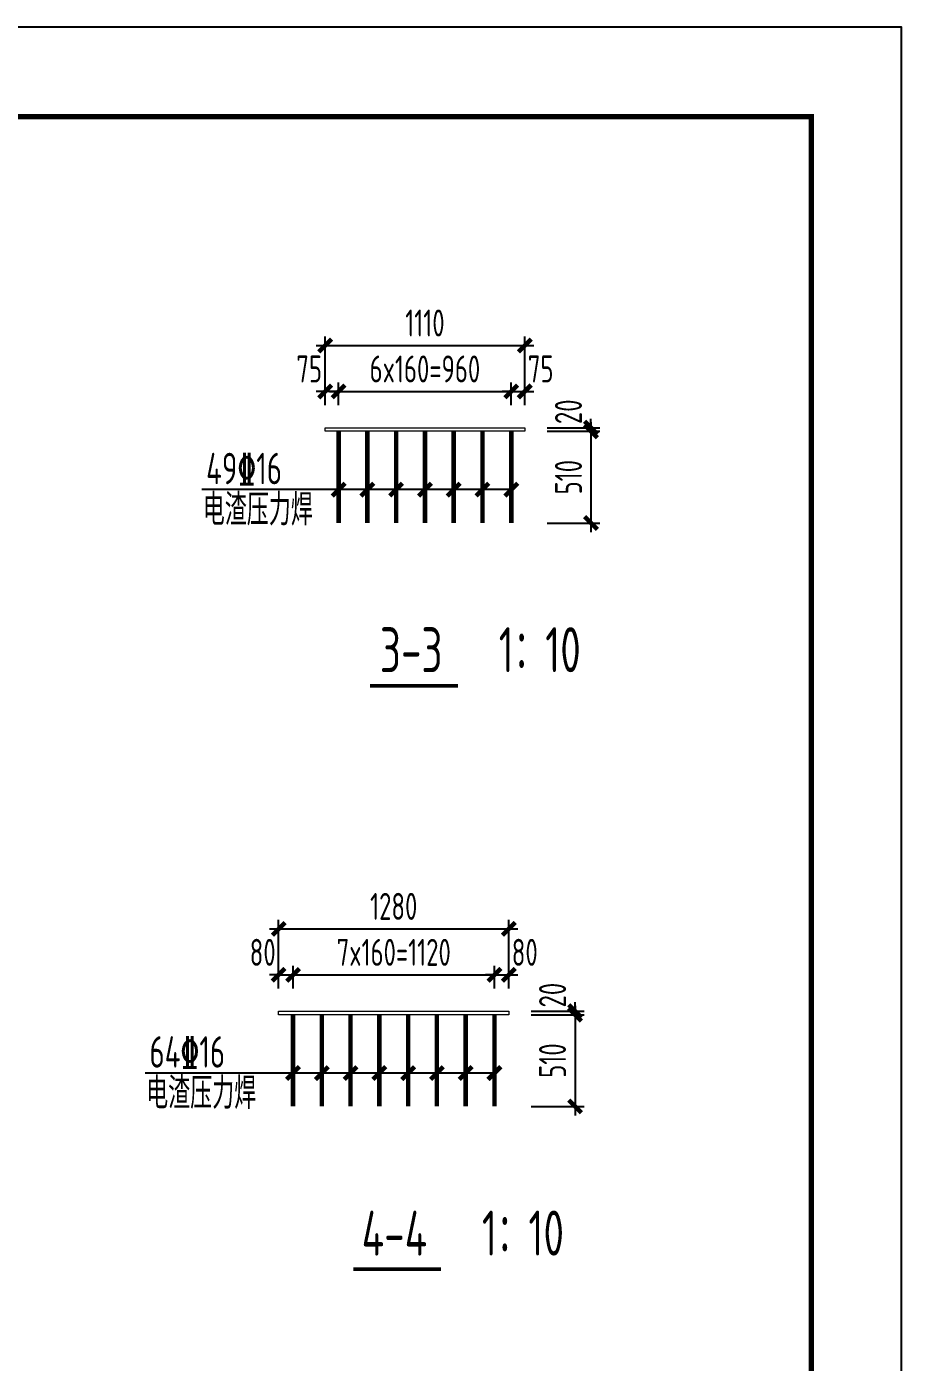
# Model space of a CAD drawing. Extents: x -2876908 to 633791, y -1383861 to 872234.
# Drawn here: x -155184 to -106553, y -556773 to -482523 of the extents above; entities that cross this region are included whole.
import ezdxf
from ezdxf.enums import TextEntityAlignment as Align

# ---------------------------------------------------------------- set-up
doc = ezdxf.new("R2010")
doc.units = 0
doc.header["$LTSCALE"] = 5
doc.header["$MEASUREMENT"] = 0
doc.layers.get('0').update_dxf_attribs({"linetype": 'CONTINUOUS', "lineweight": 25})
doc.layers.get('DEFPOINTS').update_dxf_attribs({"color": 35, "linetype": 'CONTINUOUS', "lineweight": 13})
for name, color, linetype, lineweight in [('1粗实线', 1, 'CONTINUOUS', 30), ('5标注', 3, 'CONTINUOUS', 15), ('6文本', 7, 'CONTINUOUS', 15), ('DIM', 3, 'CONTINUOUS', 0), ('HFZT', 5, 'CONTINUOUS', 15)]:
    doc.layers.add(name, color=color, linetype=linetype, lineweight=lineweight)
doc.layers.add('M_Dim', color=3, linetype='CONTINUOUS')
doc.layers.add('支架', color=7, linetype='CONTINUOUS')
doc.styles.add('TSSD_Dimension', font='tssdeng.shx', dxfattribs={"width": 0.7, "bigfont": 'hztxt.shx'})
doc.styles.add('TSSD_NORM', font='tssdeng.shx', dxfattribs={"width": 0.7, "bigfont": 'hztxt.shx'})
doc.dimstyles.new('TSSD_100_100', dxfattribs={"dimtxt": 300, "dimasz": 100, "dimexe": 100, "dimexo": 250, "dimgap": 100, "dimtad": 1, "dimdec": 0, "dimzin": 0, "dimdsep": 46, "dimtxsty": 'TSSD_Dimension', "dimblk": 'ARCHTICK', "dimblk1": 'ARCHTICK', "dimblk2": 'ARCHTICK', "dimcen": 0, "dimdle": 100, "dimclrt": 7, "dimadec": 0, "dimazin": 0, "dimtfac": 1, "dimtdec": 0, "dimtix": 1, "dimtmove": 2, "dimatfit": 3, "dimfxl": 1, "dimtolj": 1, "dimtzin": 0, "dimarcsym": 0})

# ---------------------------------------------------------------- blocks, each defined once
blk = doc.blocks.new('施工设计图框')
at = {"color": 7, "linetype": 'Continuous'}
blk.add_lwpolyline([(-395.5, -13.5), (-395.5, 283.5), (24.5, 283.5), (24.5, -13.5), (-395.5, -13.5)], dxfattribs=at)
at = {"layer": '1粗实线', "color": 7, "linetype": 'Continuous', "const_width": 0.6}
blk.add_lwpolyline([(-370.5, -3.5), (-370.5, 273.5), (14.5, 273.5), (14.5, -3.5), (-370.5, -3.5)], dxfattribs=at)
at = {"layer": 'HFZT', "color": 2, "style": 'TSSD_NORM', "width": 0.7}
for tag, height, p in [('比例尺', 2.5, (7.25, 17.5)), ('图号', 2.5, (-20.49, 3.5)), ('日期', 2.5, (7.25, 3.5)), ('图名', 4, (-76.24, 0.75))]:
    blk.add_attdef(tag, text='', height=height, dxfattribs=at).set_placement(p, align=Align.MIDDLE)
blk = doc.blocks.new('_ArchTick')
at = {"color": 0, "linetype": 'ByBlock', "const_width": 0.5}
blk.add_lwpolyline([(-0.71, -0.71), (0.71, 0.71)], dxfattribs=at)
blk = doc.blocks.new('*D667')
at = {"layer": 'DEFPOINTS', "color": 0, "transparency": 16777216}
for p in [(-140375, -535233), (-141175, -537250), (-140375, -537250)]:
    blk.add_point(p, dxfattribs=at)
at = {"layer": 'DIM', "color": 0, "lineweight": -2, "transparency": 16777216}
for p, q in [((-141175, -535233), (-141675, -535233)), ((-141175, -536000), (-141175, -534733)), ((-141175, -535233), (-140375, -535233)), ((-140375, -536000), (-140375, -534733)), ((-140375, -535233), (-139875, -535233))]:
    blk.add_line(p, q, dxfattribs=at)
at = {"layer": 'DIM', "color": 0, "lineweight": -2, "transparency": 16777216, "xscale": 500, "yscale": 500, "zscale": 500}
blk.add_blockref('_ArchTick', (-141175, -535233), dxfattribs=at)
at = {"layer": 'DIM', "color": 0, "lineweight": -2, "transparency": 16777216, "xscale": 500, "yscale": 500, "zscale": 500, "rotation": 180}
blk.add_blockref('_ArchTick', (-140375, -535233), dxfattribs=at)
at = {"layer": 'DIM', "color": 7, "transparency": 16777216, "insert": (-142062, -533983), "char_height": 1500, "attachment_point": 5, "style": 'TSSD_Dimension'}
blk.add_mtext('\\A1;80', dxfattribs=at)
blk = doc.blocks.new('*D668')
at = {"layer": 'DEFPOINTS', "color": 0, "transparency": 16777216}
for p in [(-129175, -535233), (-140375, -537250), (-129175, -537250)]:
    blk.add_point(p, dxfattribs=at)
at = {"layer": 'DIM', "color": 0, "lineweight": -2, "transparency": 16777216}
for p, q in [((-140875, -535233), (-128675, -535233)), ((-140375, -536000), (-140375, -534733)), ((-129175, -536000), (-129175, -534733))]:
    blk.add_line(p, q, dxfattribs=at)
at = {"layer": 'DIM', "color": 0, "lineweight": -2, "transparency": 16777216, "xscale": 500, "yscale": 500, "zscale": 500, "rotation": 180}
blk.add_blockref('_ArchTick', (-140375, -535233), dxfattribs=at)
at = {"layer": 'DIM', "color": 0, "lineweight": -2, "transparency": 16777216, "xscale": 500, "yscale": 500, "zscale": 500}
blk.add_blockref('_ArchTick', (-129175, -535233), dxfattribs=at)
at = {"layer": 'DIM', "color": 7, "transparency": 16777216, "insert": (-134775, -533983), "char_height": 1500, "attachment_point": 5, "style": 'TSSD_Dimension'}
blk.add_mtext('\\A1;7x160=1120', dxfattribs=at)
blk = doc.blocks.new('*D669')
at = {"layer": 'DEFPOINTS', "color": 0, "transparency": 16777216}
for p in [(-128375, -535233), (-129175, -537250), (-128375, -537250)]:
    blk.add_point(p, dxfattribs=at)
at = {"layer": 'DIM', "color": 0, "lineweight": -2, "transparency": 16777216}
for p, q in [((-129175, -535233), (-129675, -535233)), ((-129175, -536000), (-129175, -534733)), ((-129175, -535233), (-128375, -535233)), ((-128375, -536000), (-128375, -534733)), ((-128375, -535233), (-127875, -535233))]:
    blk.add_line(p, q, dxfattribs=at)
at = {"layer": 'DIM', "color": 0, "lineweight": -2, "transparency": 16777216, "xscale": 500, "yscale": 500, "zscale": 500}
blk.add_blockref('_ArchTick', (-129175, -535233), dxfattribs=at)
at = {"layer": 'DIM', "color": 0, "lineweight": -2, "transparency": 16777216, "xscale": 500, "yscale": 500, "zscale": 500, "rotation": 180}
blk.add_blockref('_ArchTick', (-128375, -535233), dxfattribs=at)
at = {"layer": 'DIM', "color": 7, "transparency": 16777216, "insert": (-127489, -533983), "char_height": 1500, "attachment_point": 5, "style": 'TSSD_Dimension'}
blk.add_mtext('\\A1;80', dxfattribs=at)
blk = doc.blocks.new('*D670')
at = {"layer": 'DEFPOINTS', "color": 0, "transparency": 16777216}
for p in [(-128375, -532678), (-141175, -536000), (-128375, -536000)]:
    blk.add_point(p, dxfattribs=at)
at = {"layer": 'DIM', "color": 0, "lineweight": -2, "transparency": 16777216}
for p, q in [((-141175, -534750), (-141175, -532178)), ((-128375, -534750), (-128375, -532178)), ((-141675, -532678), (-127875, -532678))]:
    blk.add_line(p, q, dxfattribs=at)
at = {"layer": 'DIM', "color": 0, "lineweight": -2, "transparency": 16777216, "xscale": 500, "yscale": 500, "zscale": 500, "rotation": 180}
blk.add_blockref('_ArchTick', (-141175, -532678), dxfattribs=at)
at = {"layer": 'DIM', "color": 0, "lineweight": -2, "transparency": 16777216, "xscale": 500, "yscale": 500, "zscale": 500}
blk.add_blockref('_ArchTick', (-128375, -532678), dxfattribs=at)
at = {"layer": 'DIM', "color": 7, "transparency": 16777216, "insert": (-134775, -531428), "char_height": 1500, "attachment_point": 5, "style": 'TSSD_Dimension'}
blk.add_mtext('\\A1;1280', dxfattribs=at)
blk = doc.blocks.new('*D671')
at = {"layer": 'DEFPOINTS', "color": 0, "transparency": 16777216}
for p in [(-128375, -537250), (-128375, -537450), (-124695, -537250)]:
    blk.add_point(p, dxfattribs=at)
at = {"layer": 'DIM', "color": 0, "lineweight": -2, "transparency": 16777216}
for p, q in [((-124695, -537250), (-124695, -536750)), ((-127125, -537250), (-124195, -537250)), ((-127125, -537450), (-124195, -537450)), ((-124695, -537450), (-124695, -537250)), ((-124695, -537450), (-124695, -537950))]:
    blk.add_line(p, q, dxfattribs=at)
at = {"layer": 'DIM', "color": 0, "lineweight": -2, "transparency": 16777216, "xscale": 500, "yscale": 500, "zscale": 500}
for p, rotation in [((-124695, -537250), 270), ((-124695, -537450), 90)]:
    blk.add_blockref('_ArchTick', p, dxfattribs=dict(at, rotation=rotation))
at = {"layer": 'DIM', "color": 7, "transparency": 16777216, "insert": (-125945, -536363), "char_height": 1500, "attachment_point": 5, "rotation": 90, "style": 'TSSD_Dimension'}
blk.add_mtext('\\A1;20', dxfattribs=at)
blk = doc.blocks.new('*D672')
at = {"layer": 'DEFPOINTS', "color": 0, "transparency": 16777216}
for p in [(-128375, -537450), (-128375, -542550), (-124695, -542550)]:
    blk.add_point(p, dxfattribs=at)
at = {"layer": 'DIM', "color": 0, "lineweight": -2, "transparency": 16777216}
for p, q in [((-127125, -537450), (-124195, -537450)), ((-124695, -536950), (-124695, -543050)), ((-127125, -542550), (-124195, -542550))]:
    blk.add_line(p, q, dxfattribs=at)
at = {"layer": 'DIM', "color": 0, "lineweight": -2, "transparency": 16777216, "xscale": 500, "yscale": 500, "zscale": 500}
for p, rotation in [((-124695, -537450), 90), ((-124695, -542550), 270)]:
    blk.add_blockref('_ArchTick', p, dxfattribs=dict(at, rotation=rotation))
at = {"layer": 'DIM', "color": 7, "transparency": 16777216, "insert": (-125945, -540000), "char_height": 1500, "attachment_point": 5, "rotation": 90, "style": 'TSSD_Dimension'}
blk.add_mtext('\\A1;510', dxfattribs=at)
blk = doc.blocks.new('*D835')
at = {"layer": 'DEFPOINTS', "color": 0, "transparency": 16777216}
for p in [(-128241, -502800), (-137841, -504817), (-128241, -504817)]:
    blk.add_point(p, dxfattribs=at)
at = {"layer": 'DIM', "color": 0, "lineweight": -2, "transparency": 16777216}
for p, q in [((-137841, -503567), (-137841, -502300)), ((-128241, -503567), (-128241, -502300)), ((-138341, -502800), (-127741, -502800))]:
    blk.add_line(p, q, dxfattribs=at)
at = {"layer": 'DIM', "color": 0, "lineweight": -2, "transparency": 16777216, "xscale": 500, "yscale": 500, "zscale": 500, "rotation": 180}
blk.add_blockref('_ArchTick', (-137841, -502800), dxfattribs=at)
at = {"layer": 'DIM', "color": 0, "lineweight": -2, "transparency": 16777216, "xscale": 500, "yscale": 500, "zscale": 500}
blk.add_blockref('_ArchTick', (-128241, -502800), dxfattribs=at)
at = {"layer": 'DIM', "color": 7, "transparency": 16777216, "insert": (-133041, -501550), "char_height": 1500, "attachment_point": 5, "style": 'TSSD_Dimension'}
blk.add_mtext('\\A1;6x160=960', dxfattribs=at)
blk = doc.blocks.new('*D836')
at = {"layer": 'DEFPOINTS', "color": 0, "transparency": 16777216}
for p in [(-127491, -502800), (-128241, -504817), (-127491, -504817)]:
    blk.add_point(p, dxfattribs=at)
at = {"layer": 'DIM', "color": 0, "lineweight": -2, "transparency": 16777216}
for p, q in [((-128241, -503567), (-128241, -502300)), ((-127491, -503567), (-127491, -502300)), ((-128241, -502800), (-128741, -502800)), ((-128241, -502800), (-127491, -502800)), ((-127491, -502800), (-126991, -502800))]:
    blk.add_line(p, q, dxfattribs=at)
at = {"layer": 'DIM', "color": 0, "lineweight": -2, "transparency": 16777216, "xscale": 500, "yscale": 500, "zscale": 500}
blk.add_blockref('_ArchTick', (-128241, -502800), dxfattribs=at)
at = {"layer": 'DIM', "color": 0, "lineweight": -2, "transparency": 16777216, "xscale": 500, "yscale": 500, "zscale": 500, "rotation": 180}
blk.add_blockref('_ArchTick', (-127491, -502800), dxfattribs=at)
at = {"layer": 'DIM', "color": 7, "transparency": 16777216, "insert": (-126604, -501550), "char_height": 1500, "attachment_point": 5, "style": 'TSSD_Dimension'}
blk.add_mtext('\\A1;75', dxfattribs=at)
blk = doc.blocks.new('*D837')
at = {"layer": 'DEFPOINTS', "color": 0, "transparency": 16777216}
for p in [(-127491, -500245), (-138591, -504817), (-127491, -504817)]:
    blk.add_point(p, dxfattribs=at)
at = {"layer": 'DIM', "color": 0, "lineweight": -2, "transparency": 16777216}
for p, q in [((-139091, -500245), (-126991, -500245)), ((-138591, -503567), (-138591, -499745)), ((-127491, -503567), (-127491, -499745))]:
    blk.add_line(p, q, dxfattribs=at)
at = {"layer": 'DIM', "color": 0, "lineweight": -2, "transparency": 16777216, "xscale": 500, "yscale": 500, "zscale": 500, "rotation": 180}
blk.add_blockref('_ArchTick', (-138591, -500245), dxfattribs=at)
at = {"layer": 'DIM', "color": 0, "lineweight": -2, "transparency": 16777216, "xscale": 500, "yscale": 500, "zscale": 500}
blk.add_blockref('_ArchTick', (-127491, -500245), dxfattribs=at)
at = {"layer": 'DIM', "color": 7, "transparency": 16777216, "insert": (-133041, -498995), "char_height": 1500, "attachment_point": 5, "style": 'TSSD_Dimension'}
blk.add_mtext('\\A1;1110', dxfattribs=at)
blk = doc.blocks.new('*D838')
at = {"layer": 'DEFPOINTS', "color": 0, "transparency": 16777216}
for p in [(-127491, -504817), (-123810, -504817), (-127491, -505017)]:
    blk.add_point(p, dxfattribs=at)
at = {"layer": 'DIM', "color": 0, "lineweight": -2, "transparency": 16777216}
for p, q in [((-126241, -504817), (-123310, -504817)), ((-123810, -504817), (-123810, -504317)), ((-123810, -505017), (-123810, -504817)), ((-126241, -505017), (-123310, -505017)), ((-123810, -505017), (-123810, -505517))]:
    blk.add_line(p, q, dxfattribs=at)
at = {"layer": 'DIM', "color": 0, "lineweight": -2, "transparency": 16777216, "xscale": 500, "yscale": 500, "zscale": 500}
for p, rotation in [((-123810, -504817), 270), ((-123810, -505017), 90)]:
    blk.add_blockref('_ArchTick', p, dxfattribs=dict(at, rotation=rotation))
at = {"layer": 'DIM', "color": 7, "transparency": 16777216, "insert": (-125060, -503931), "char_height": 1500, "attachment_point": 5, "rotation": 90, "style": 'TSSD_Dimension'}
blk.add_mtext('\\A1;20', dxfattribs=at)
blk = doc.blocks.new('*D839')
at = {"layer": 'DEFPOINTS', "color": 0, "transparency": 16777216}
for p in [(-127491, -505017), (-127491, -510117), (-123810, -510117)]:
    blk.add_point(p, dxfattribs=at)
at = {"layer": 'DIM', "color": 0, "lineweight": -2, "transparency": 16777216}
for p, q in [((-123810, -504517), (-123810, -510617)), ((-126241, -505017), (-123310, -505017)), ((-126241, -510117), (-123310, -510117))]:
    blk.add_line(p, q, dxfattribs=at)
at = {"layer": 'DIM', "color": 0, "lineweight": -2, "transparency": 16777216, "xscale": 500, "yscale": 500, "zscale": 500}
for p, rotation in [((-123810, -505017), 90), ((-123810, -510117), 270)]:
    blk.add_blockref('_ArchTick', p, dxfattribs=dict(at, rotation=rotation))
at = {"layer": 'DIM', "color": 7, "transparency": 16777216, "insert": (-125060, -507567), "char_height": 1500, "attachment_point": 5, "rotation": 90, "style": 'TSSD_Dimension'}
blk.add_mtext('\\A1;510', dxfattribs=at)
blk = doc.blocks.new('*D842')
at = {"layer": 'DEFPOINTS', "color": 0, "transparency": 16777216}
for p in [(-138591, -502800), (-138591, -504817), (-137841, -504817)]:
    blk.add_point(p, dxfattribs=at)
at = {"layer": 'DIM', "color": 0, "lineweight": -2, "transparency": 16777216}
for p, q in [((-138591, -503567), (-138591, -502300)), ((-137841, -503567), (-137841, -502300)), ((-138591, -502800), (-139091, -502800)), ((-137841, -502800), (-138591, -502800)), ((-137841, -502800), (-137341, -502800))]:
    blk.add_line(p, q, dxfattribs=at)
at = {"layer": 'DIM', "color": 0, "lineweight": -2, "transparency": 16777216, "xscale": 500, "yscale": 500, "zscale": 500}
blk.add_blockref('_ArchTick', (-138591, -502800), dxfattribs=at)
at = {"layer": 'DIM', "color": 0, "lineweight": -2, "transparency": 16777216, "xscale": 500, "yscale": 500, "zscale": 500, "rotation": 180}
blk.add_blockref('_ArchTick', (-137841, -502800), dxfattribs=at)
at = {"layer": 'DIM', "color": 7, "transparency": 16777216, "insert": (-139477, -501550), "char_height": 1500, "attachment_point": 5, "style": 'TSSD_Dimension'}
blk.add_mtext('\\A1;75', dxfattribs=at)

msp = doc.modelspace()

# ---------------------------------------------------------------- linework, layer by layer
for p, q in [((-128240.905, -508260.658), (-145441.787, -508260.658)), ((-129175.058, -540693.514), (-148591.151, -540693.514))]:
    msp.add_line(p, q)
at = {"layer": '5标注'}
for points in [[(-138590.905, -504817.11), (-127490.905, -504817.11), (-127490.905, -505017.11), (-138590.905, -505017.11)], [(-141175.058, -537249.966), (-128375.058, -537249.966), (-128375.058, -537449.966), (-141175.058, -537449.966)]]:
    msp.add_lwpolyline(points, close=True, dxfattribs=at)
at = {"layer": 'M_Dim'}
for points in [[(-136096.698, -519160.884, 200, 200, 0), (-131211.307, -519160.884, 200, 200, 0)], [(-137030.851, -551593.74, 200, 200, 0), (-132145.46, -551593.74, 200, 200, 0)]]:
    msp.add_lwpolyline(points, format="xyseb", dxfattribs=at)
at = {"layer": '支架', "color": 1, "const_width": 250}
for points in [[(-137840.905, -505017.11), (-137840.905, -510117.11)], [(-136240.905, -505017.11), (-136240.905, -510117.11)], [(-134640.905, -505017.11), (-134640.905, -510117.11)], [(-133040.905, -505017.11), (-133040.905, -510117.11)], [(-131440.905, -505017.11), (-131440.905, -510117.11)], [(-129840.905, -505017.11), (-129840.905, -510117.11)], [(-128240.905, -505017.11), (-128240.905, -510117.11)], [(-140375.058, -537449.966), (-140375.058, -542549.966)], [(-138775.058, -537449.966), (-138775.058, -542549.966)], [(-137175.058, -537449.966), (-137175.058, -542549.966)], [(-135575.058, -537449.966), (-135575.058, -542549.966)], [(-133975.058, -537449.966), (-133975.058, -542549.966)], [(-132375.058, -537449.966), (-132375.058, -542549.966)], [(-130775.058, -537449.966), (-130775.058, -542549.966)], [(-129175.058, -537449.966), (-129175.058, -542549.966)]]:
    msp.add_lwpolyline(points, dxfattribs=at)

# ---------------------------------------------------------------- block references
at = {"xscale": 500, "yscale": 500, "zscale": 500}
msp.add_blockref('施工设计图框', (-118800.389, -624273.382), dxfattribs=at)
at = {"layer": 'DIM', "xscale": 500, "yscale": 500, "zscale": 500}
for p in [(-137840.905, -508260.658), (-136240.905, -508260.658), (-134640.905, -508260.658), (-133040.905, -508260.658), (-131440.905, -508260.658), (-129840.905, -508260.658), (-128240.905, -508260.658), (-140375.058, -540693.514), (-138775.058, -540693.514), (-137175.058, -540693.514), (-135575.058, -540693.514), (-133975.058, -540693.514), (-132375.058, -540693.514), (-130775.058, -540693.514), (-129175.058, -540693.514)]:
    msp.add_blockref('_ArchTick', p, dxfattribs=at)

# ---------------------------------------------------------------- texts
at = {"color": 0, "style": 'TSSD_Dimension', "width": 0.7}
for s, p in [('49%%13216', (-145208.498, -507959.561)), ('电渣压力焊', (-145395.4, -510250.747)), ('64%%13216', (-148357.862, -540392.417)), ('电渣压力焊', (-148544.764, -542683.603))]:
    msp.add_text(s, height=1750, dxfattribs=at).set_placement(p)
at = {"layer": '6文本', "style": 'TSSD_NORM', "width": 0.7}
for s, p in [('3-3', (-133802.668, -517157.679)), ('1：10', (-126655.435, -517157.679)), ('4-4', (-134736.821, -549590.535)), ('1：10', (-127589.589, -549590.535))]:
    msp.add_text(s, height=2500, dxfattribs=at).set_placement(p, align=Align.MIDDLE)

# ---------------------------------------------------------------- dimensions: what is measured, and where the dimension line sits
at = {"layer": 'DIM'}
for base, p1, p2, picture, middle in [((-127490.905, -500244.699), (-138590.905, -504817.11), (-127490.905, -504817.11), '*D837', (-133040.905, -498994.699)), ((-128375.058, -532677.555), (-141175.058, -535999.966), (-128375.058, -535999.966), '*D670', (-134775.058, -531427.555))]:
    dim = msp.add_linear_dim(base=base, p1=p1, p2=p2, dimstyle='TSSD_100_100', override={"dimtxt": 1500, "dimasz": 500, "dimexe": 500, "dimexo": 1250, "dimgap": 500, "dimlfac": 0.1, "dimdle": 500}, dxfattribs=at)
    dim.commit()
    dim.dimension.update_dxf_attribs({"geometry": picture, "text_midpoint": middle})
for base, p1, p2, picture, middle in [((-138590.905, -502800.106), (-137840.905, -504817.11), (-138590.905, -504817.11), '*D842', (-139477.443, -501550.106)), ((-127490.905, -502800.106), (-128240.905, -504817.11), (-127490.905, -504817.11), '*D836', (-126604.366, -501550.106)), ((-140375.058, -535232.962), (-141175.058, -537249.966), (-140375.058, -537249.966), '*D667', (-142061.597, -533982.962)), ((-128375.058, -535232.962), (-129175.058, -537249.966), (-128375.058, -537249.966), '*D669', (-127488.52, -533982.962))]:
    dim = msp.add_linear_dim(base=base, p1=p1, p2=p2, dimstyle='TSSD_100_100', override={"dimtxt": 1500, "dimasz": 500, "dimexe": 500, "dimexo": 1250, "dimgap": 500, "dimlfac": 0.1, "dimdle": 500}, dxfattribs=at)
    dim.commit()
    dim.dimension.update_dxf_attribs({"geometry": picture, "text_midpoint": middle, "dimtype": 160})
for base, p1, p2, text, picture, middle in [((-128240.905, -502800.106), (-137840.905, -504817.11), (-128240.905, -504817.11), '6x160=<>', '*D835', (-133040.905, -501550.106)), ((-129175.058, -535232.962), (-140375.058, -537249.966), (-129175.058, -537249.966), '7x160=<>', '*D668', (-134775.058, -533982.962))]:
    dim = msp.add_linear_dim(base=base, p1=p1, p2=p2, text=text, dimstyle='TSSD_100_100', override={"dimtxt": 1500, "dimasz": 500, "dimexe": 500, "dimexo": 1250, "dimgap": 500, "dimlfac": 0.1, "dimdle": 500}, dxfattribs=at)
    dim.commit()
    dim.dimension.update_dxf_attribs({"geometry": picture, "text_midpoint": middle})
for base, p1, p2, picture, middle in [((-123810.494, -504817.11), (-127490.905, -505017.11), (-127490.905, -504817.11), '*D838', (-125060.494, -503930.572)), ((-124694.647, -537249.966), (-128375.058, -537449.966), (-128375.058, -537249.966), '*D671', (-125944.647, -536363.428))]:
    dim = msp.add_linear_dim(base=base, p1=p1, p2=p2, angle=90, dimstyle='TSSD_100_100', override={"dimtxt": 1500, "dimasz": 500, "dimexe": 500, "dimexo": 1250, "dimgap": 500, "dimlfac": 0.1, "dimdle": 500}, dxfattribs=at)
    dim.commit()
    dim.dimension.update_dxf_attribs({"geometry": picture, "text_midpoint": middle, "dimtype": 160})
for base, p1, p2, picture, middle in [((-123810.494, -510117.11), (-127490.905, -505017.11), (-127490.905, -510117.11), '*D839', (-125060.494, -507567.11)), ((-124694.647, -542549.966), (-128375.058, -537449.966), (-128375.058, -542549.966), '*D672', (-125944.647, -539999.966))]:
    dim = msp.add_linear_dim(base=base, p1=p1, p2=p2, angle=90, dimstyle='TSSD_100_100', override={"dimtxt": 1500, "dimasz": 500, "dimexe": 500, "dimexo": 1250, "dimgap": 500, "dimlfac": 0.1, "dimdle": 500}, dxfattribs=at)
    dim.commit()
    dim.dimension.update_dxf_attribs({"geometry": picture, "text_midpoint": middle})

doc.saveas('drawing.dxf')
